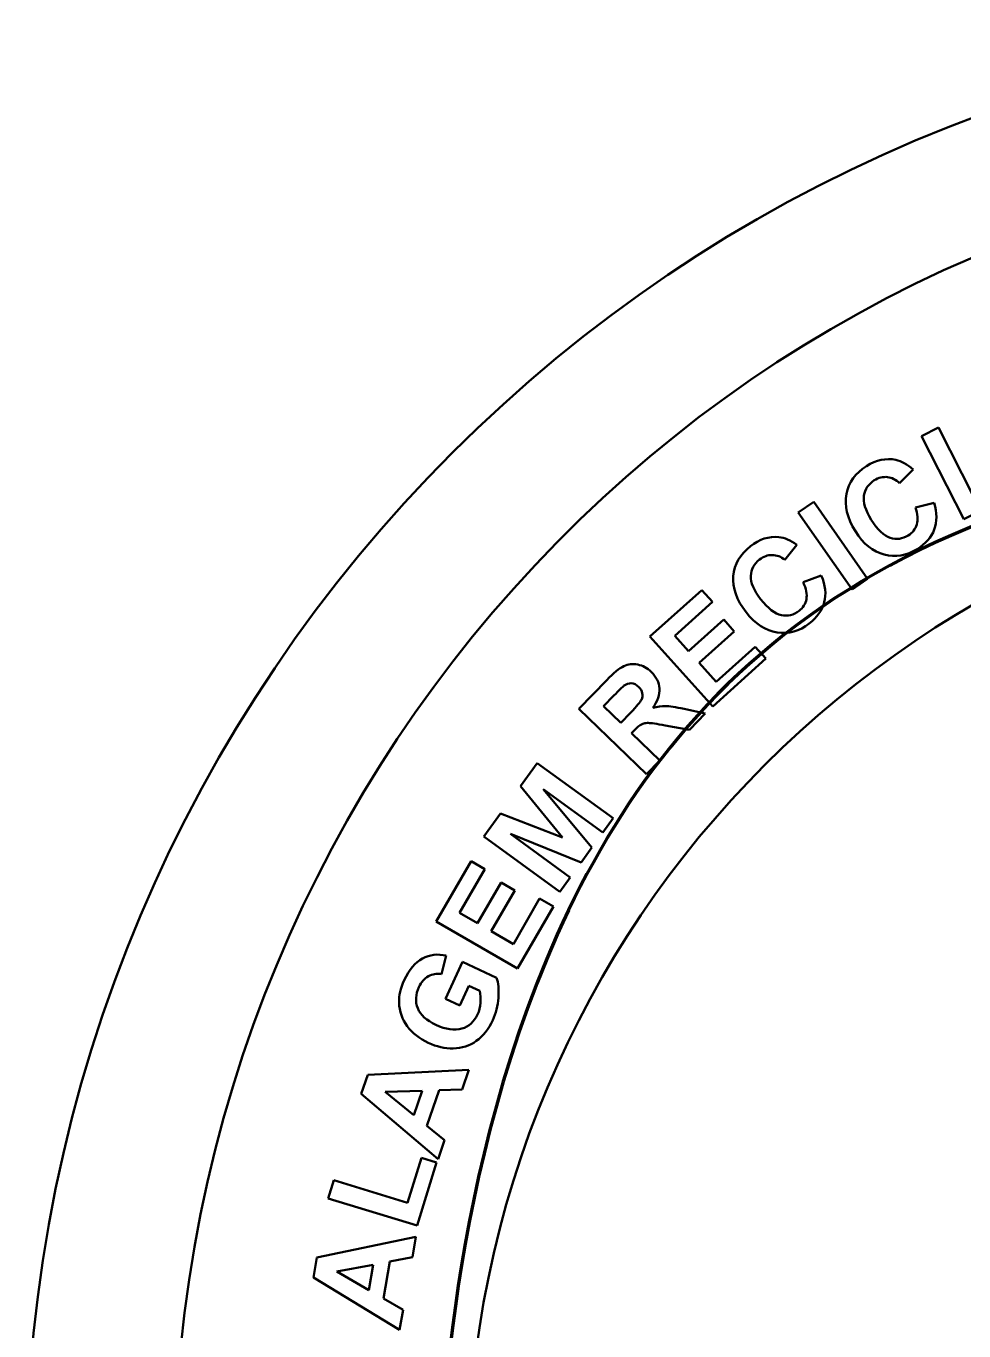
# Model space of a CAD drawing. Extents: x 0 to 616, y 0 to 436.
# Drawn here: x 454.8 to 500, y 300.2 to 363.2 of the extents above; entities that cross this region are included whole.
import ezdxf

# ---------------------------------------------------------------- set-up
doc = ezdxf.new("R2010")
doc.units = 0
doc.header["$LTSCALE"] = 1.5
doc.layers.add('AM_0', color=7, linetype='CONTINUOUS', lineweight=50)

msp = doc.modelspace()

# ---------------------------------------------------------------- linework, layer by layer
at = {"layer": 'AM_0'}
msp.add_ellipse((525.057, 292.885), major_axis=(70.3, 0), ratio=0.999968, dxfattribs=at)
for major_axis, ratio, start_param, end_param in [((0, 64.175), 0.984172, -1.570796, 4.712389), ((-48.97, 0), 0.999968, 3.141593, 9.424778)]:
    msp.add_ellipse((525.057, 292.885), major_axis=major_axis, ratio=ratio, start_param=start_param, end_param=end_param, dxfattribs=at)
at = {"layer": 'AM_0', "color": 7}
for points in [[(498.005, 343.382), (498.005, 343.382), (498.821, 343.798), (498.821, 343.798)], [(500.048, 339.373), (500.048, 339.373), (498.005, 343.382), (498.005, 343.382)], [(498.821, 343.798), (498.821, 343.798), (500.517, 340.47), (500.517, 340.47)], [(495.346, 341.941), (495.816, 342.235), (496.285, 342.335), (496.753, 342.24)], [(496.753, 342.24), (497.031, 342.186), (497.309, 342.031), (497.59, 341.778)], [(494.373, 340.595), (494.483, 341.155), (494.806, 341.604), (495.346, 341.941)], [(497.59, 341.778), (497.59, 341.778), (496.935, 341.113), (496.935, 341.113)], [(495.721, 341.252), (495.436, 341.074), (495.268, 340.827), (495.219, 340.512)], [(496.355, 341.408), (496.138, 341.434), (495.927, 341.381), (495.721, 341.252)], [(496.935, 341.113), (496.765, 341.285), (496.572, 341.383), (496.355, 341.408)], [(502.893, 340.823), (502.893, 340.823), (500.048, 339.373), (500.048, 339.373)], [(492.045, 339.695), (492.045, 339.695), (492.795, 340.22), (492.795, 340.22)], [(492.795, 340.22), (492.795, 340.22), (495.397, 336.504), (495.397, 336.504)], [(494.81, 338.792), (494.409, 339.433), (494.264, 340.034), (494.373, 340.595)], [(495.219, 340.512), (495.169, 340.196), (495.287, 339.81), (495.574, 339.351)], [(494.646, 335.979), (494.646, 335.979), (492.045, 339.695), (492.045, 339.695)], [(497.705, 339.941), (497.705, 339.941), (498.606, 340.173), (498.606, 340.173)], [(497.771, 339.122), (497.838, 339.346), (497.815, 339.619), (497.705, 339.941)], [(498.606, 340.173), (498.753, 339.681), (498.756, 339.25), (498.615, 338.877)], [(495.574, 339.351), (495.878, 338.865), (496.181, 338.572), (496.486, 338.476)], [(497.361, 338.592), (497.568, 338.721), (497.704, 338.898), (497.771, 339.122)], [(489.735, 338.069), (490.172, 338.411), (490.628, 338.559), (491.103, 338.514)], [(491.103, 338.514), (491.385, 338.489), (491.678, 338.364), (491.984, 338.142)], [(496.197, 337.67), (495.65, 337.813), (495.187, 338.188), (494.81, 338.792)], [(496.486, 338.476), (496.79, 338.378), (497.081, 338.418), (497.361, 338.592)], [(498.615, 338.877), (498.474, 338.507), (498.197, 338.191), (497.784, 337.933)], [(488.908, 336.629), (488.959, 337.198), (489.234, 337.678), (489.735, 338.069)], [(491.984, 338.142), (491.984, 338.142), (491.402, 337.412), (491.402, 337.412)], [(497.784, 337.933), (497.273, 337.614), (496.744, 337.527), (496.197, 337.67)], [(490.18, 337.424), (489.915, 337.217), (489.774, 336.954), (489.758, 336.635)], [(490.794, 337.645), (490.576, 337.648), (490.371, 337.574), (490.18, 337.424)], [(491.402, 337.412), (491.215, 337.566), (491.013, 337.643), (490.794, 337.645)], [(489.531, 334.882), (489.066, 335.477), (488.859, 336.06), (488.908, 336.629)], [(489.758, 336.635), (489.741, 336.316), (489.9, 335.944), (490.232, 335.518)], [(492.29, 336.328), (492.29, 336.328), (493.162, 336.652), (493.162, 336.652)], [(493.162, 336.652), (493.36, 336.178), (493.408, 335.749), (493.306, 335.365)], [(495.397, 336.504), (495.397, 336.504), (494.646, 335.979), (494.646, 335.979)], [(484.887, 333.707), (484.887, 333.707), (487.386, 335.957), (487.386, 335.957)], [(487.386, 335.957), (487.386, 335.957), (487.9, 335.387), (487.9, 335.387)], [(492.441, 335.52), (492.484, 335.749), (492.433, 336.019), (492.29, 336.328)], [(487.9, 335.387), (487.9, 335.387), (486.081, 333.749), (486.081, 333.749)], [(490.232, 335.518), (490.586, 335.066), (490.918, 334.807), (491.231, 334.743)], [(492.089, 334.95), (492.281, 335.1), (492.399, 335.289), (492.441, 335.52)], [(493.306, 335.365), (493.205, 334.981), (492.962, 334.639), (492.578, 334.339)], [(486.754, 333.002), (486.754, 333.002), (488.446, 334.526), (488.446, 334.526)], [(488.446, 334.526), (488.446, 334.526), (488.957, 333.958), (488.957, 333.958)], [(491.028, 333.911), (490.469, 333.997), (489.97, 334.321), (489.531, 334.882)], [(491.231, 334.743), (491.543, 334.677), (491.829, 334.747), (492.089, 334.95)], [(488.957, 333.958), (488.957, 333.958), (487.265, 332.435), (487.265, 332.435)], [(492.578, 334.339), (492.104, 333.968), (491.587, 333.826), (491.028, 333.911)], [(487.923, 330.336), (487.923, 330.336), (484.887, 333.707), (484.887, 333.707)], [(486.081, 333.749), (486.081, 333.749), (486.754, 333.002), (486.754, 333.002)], [(490.486, 332.644), (490.486, 332.644), (487.923, 330.336), (487.923, 330.336)], [(488.091, 331.517), (488.091, 331.517), (489.974, 333.213), (489.974, 333.213)], [(489.974, 333.213), (489.974, 333.213), (490.486, 332.644), (490.486, 332.644)], [(482.796, 331.604), (483.133, 331.953), (483.407, 332.177), (483.618, 332.279)], [(483.618, 332.279), (483.829, 332.38), (484.055, 332.407), (484.297, 332.357)], [(484.297, 332.357), (484.539, 332.307), (484.755, 332.189), (484.948, 332.002)], [(484.948, 332.002), (485.193, 331.766), (485.326, 331.498), (485.347, 331.201)], [(487.265, 332.435), (487.265, 332.435), (488.091, 331.517), (488.091, 331.517)], [(481.456, 330.217), (481.456, 330.217), (482.796, 331.604), (482.796, 331.604)], [(483.985, 331.452), (483.861, 331.458), (483.738, 331.417), (483.616, 331.327)], [(484.336, 331.283), (484.226, 331.389), (484.109, 331.445), (483.985, 331.452)], [(483.141, 330.856), (483.141, 330.856), (482.645, 330.343), (482.645, 330.343)], [(483.616, 331.327), (483.558, 331.28), (483.4, 331.124), (483.141, 330.856)], [(484.516, 330.98), (484.493, 331.087), (484.434, 331.188), (484.336, 331.283)], [(484.476, 330.662), (484.525, 330.766), (484.538, 330.872), (484.516, 330.98)], [(485.347, 331.201), (485.367, 330.903), (485.26, 330.59), (485.024, 330.264)], [(484.719, 327.066), (484.719, 327.066), (481.456, 330.217), (481.456, 330.217)], [(482.645, 330.343), (482.645, 330.343), (483.473, 329.544), (483.473, 329.544)], [(483.943, 330.031), (484.248, 330.347), (484.426, 330.557), (484.476, 330.662)], [(485.024, 330.264), (485.246, 330.326), (485.451, 330.356), (485.64, 330.353)], [(485.64, 330.353), (485.829, 330.349), (486.125, 330.303), (486.531, 330.216)], [(486.531, 330.216), (486.531, 330.216), (487.553, 330), (487.553, 330)], [(483.473, 329.544), (483.473, 329.544), (483.943, 330.031), (483.943, 330.031)], [(484.479, 329.47), (484.388, 329.424), (484.269, 329.326), (484.122, 329.174)], [(487.553, 330), (487.553, 330), (486.792, 329.212), (486.792, 329.212)], [(484.122, 329.174), (484.122, 329.174), (483.994, 329.041), (483.994, 329.041)], [(483.994, 329.041), (483.994, 329.041), (485.356, 327.725), (485.356, 327.725)], [(486.792, 329.212), (486.792, 329.212), (485.622, 329.422), (485.622, 329.422)], [(478.634, 326.491), (478.634, 326.491), (479.442, 327.603), (479.442, 327.603)], [(479.442, 327.603), (479.442, 327.603), (483.112, 324.936), (483.112, 324.936)], [(485.356, 327.725), (485.356, 327.725), (484.719, 327.066), (484.719, 327.066)], [(480.66, 324.014), (480.66, 324.014), (478.634, 326.491), (478.634, 326.491)], [(482.612, 324.248), (482.612, 324.248), (479.723, 326.347), (479.723, 326.347)], [(479.723, 326.347), (479.723, 326.347), (482.082, 323.52), (482.082, 323.52)], [(476.867, 324.058), (476.867, 324.058), (477.672, 325.167), (477.672, 325.167)], [(477.672, 325.167), (477.672, 325.167), (480.66, 324.014), (480.66, 324.014)], [(483.112, 324.936), (483.112, 324.936), (482.612, 324.248), (482.612, 324.248)], [(480.537, 321.392), (480.537, 321.392), (476.867, 324.058), (476.867, 324.058)], [(481.564, 322.806), (481.564, 322.806), (478.147, 324.179), (478.147, 324.179)], [(478.147, 324.179), (478.147, 324.179), (481.036, 322.08), (481.036, 322.08)], [(482.082, 323.52), (482.082, 323.52), (481.564, 322.806), (481.564, 322.806)], [(474.566, 319.958), (474.566, 319.958), (476.248, 322.87), (476.248, 322.87)], [(476.248, 322.87), (476.248, 322.87), (476.913, 322.486), (476.913, 322.486)], [(476.913, 322.486), (476.913, 322.486), (475.689, 320.367), (475.689, 320.367)], [(481.036, 322.08), (481.036, 322.08), (480.537, 321.392), (480.537, 321.392)], [(476.56, 319.864), (476.56, 319.864), (477.698, 321.836), (477.698, 321.836)], [(478.36, 321.454), (478.36, 321.454), (477.221, 319.482), (477.221, 319.482)], [(477.698, 321.836), (477.698, 321.836), (478.36, 321.454), (478.36, 321.454)], [(478.29, 318.865), (478.29, 318.865), (479.557, 321.059), (479.557, 321.059)], [(480.22, 320.677), (480.22, 320.677), (478.495, 317.69), (478.495, 317.69)], [(479.557, 321.059), (479.557, 321.059), (480.22, 320.677), (480.22, 320.677)], [(475.689, 320.367), (475.689, 320.367), (476.56, 319.864), (476.56, 319.864)], [(478.495, 317.69), (478.495, 317.69), (474.566, 319.958), (474.566, 319.958)], [(477.221, 319.482), (477.221, 319.482), (478.29, 318.865), (478.29, 318.865)], [(473.022, 317.12), (473.26, 317.63), (473.553, 317.98), (473.9, 318.166)], [(473.9, 318.166), (474.248, 318.353), (474.63, 318.4), (475.047, 318.306)], [(475.047, 318.306), (475.047, 318.306), (474.817, 317.41), (474.817, 317.41)], [(475.005, 316.213), (475.005, 316.213), (475.84, 318.002), (475.84, 318.002)], [(475.84, 318.002), (475.84, 318.002), (477.477, 317.238), (477.477, 317.238)], [(472.768, 316.041), (472.754, 316.368), (472.839, 316.728), (473.022, 317.12)], [(474.185, 317.306), (473.994, 317.201), (473.843, 317.029), (473.731, 316.79)], [(474.817, 317.41), (474.588, 317.446), (474.377, 317.411), (474.185, 317.306)], [(477.477, 317.238), (477.565, 316.985), (477.596, 316.664), (477.57, 316.274)], [(473.731, 316.79), (473.562, 316.427), (473.543, 316.085), (473.672, 315.764)], [(476.142, 316.84), (476.142, 316.84), (475.698, 315.89), (475.698, 315.89)], [(476.663, 316.597), (476.663, 316.597), (476.142, 316.84), (476.142, 316.84)], [(476.701, 316.031), (476.715, 316.237), (476.702, 316.426), (476.663, 316.597)], [(477.57, 316.274), (477.543, 315.885), (477.452, 315.521), (477.294, 315.183)], [(473.165, 314.895), (472.917, 315.23), (472.783, 315.612), (472.768, 316.041)], [(473.672, 315.764), (473.803, 315.441), (474.094, 315.176), (474.547, 314.965)], [(475.698, 315.89), (475.698, 315.89), (475.005, 316.213), (475.005, 316.213)], [(476.56, 315.46), (476.641, 315.634), (476.688, 315.825), (476.701, 316.031)], [(475.797, 314.779), (476.142, 314.881), (476.396, 315.109), (476.56, 315.46)], [(477.294, 315.183), (477.094, 314.753), (476.829, 314.42), (476.5, 314.184)], [(474.182, 314.094), (473.754, 314.293), (473.415, 314.561), (473.165, 314.895)], [(474.547, 314.965), (475.034, 314.738), (475.451, 314.675), (475.797, 314.779)], [(475.389, 313.824), (474.978, 313.82), (474.576, 313.91), (474.182, 314.094)], [(476.5, 314.184), (476.17, 313.949), (475.8, 313.829), (475.389, 313.824)], [(470.938, 311.629), (470.938, 311.629), (471.253, 312.545), (471.253, 312.545)], [(471.253, 312.545), (471.253, 312.545), (476.134, 312.786), (476.134, 312.786)], [(476.134, 312.786), (476.134, 312.786), (475.809, 311.843), (475.809, 311.843)], [(475.809, 311.843), (475.809, 311.843), (474.706, 311.804), (474.706, 311.804)], [(474.652, 308.482), (474.652, 308.482), (470.938, 311.629), (470.938, 311.629)], [(473.888, 311.775), (473.888, 311.775), (472.093, 311.732), (472.093, 311.732)], [(472.093, 311.732), (472.093, 311.732), (473.485, 310.605), (473.485, 310.605)], [(473.485, 310.605), (473.485, 310.605), (473.888, 311.775), (473.888, 311.775)], [(474.706, 311.804), (474.706, 311.804), (474.115, 310.089), (474.115, 310.089)], [(474.115, 310.089), (474.115, 310.089), (474.968, 309.4), (474.968, 309.4)], [(474.968, 309.4), (474.968, 309.4), (474.652, 308.482), (474.652, 308.482)], [(473.184, 306.37), (473.184, 306.37), (473.85, 308.548), (473.85, 308.548)], [(474.581, 308.324), (474.581, 308.324), (473.648, 305.271), (473.648, 305.271)], [(473.85, 308.548), (473.85, 308.548), (474.581, 308.324), (474.581, 308.324)], [(469.345, 306.586), (469.345, 306.586), (469.613, 307.462), (469.613, 307.462)], [(469.613, 307.462), (469.613, 307.462), (473.184, 306.37), (473.184, 306.37)], [(473.648, 305.271), (473.648, 305.271), (469.345, 306.586), (469.345, 306.586)], [(468.802, 303.725), (468.802, 303.725), (473.585, 304.726), (473.585, 304.726)], [(473.585, 304.726), (473.585, 304.726), (473.412, 303.745), (473.412, 303.745)], [(468.634, 302.771), (468.634, 302.771), (468.802, 303.725), (468.802, 303.725)], [(473.412, 303.745), (473.412, 303.745), (472.328, 303.534), (472.328, 303.534)], [(471.525, 303.377), (471.525, 303.377), (469.759, 303.054), (469.759, 303.054)], [(469.759, 303.054), (469.759, 303.054), (471.31, 302.158), (471.31, 302.158)], [(471.31, 302.158), (471.31, 302.158), (471.525, 303.377), (471.525, 303.377)], [(472.328, 303.534), (472.328, 303.534), (472.013, 301.748), (472.013, 301.748)], [(472.795, 300.244), (472.795, 300.244), (468.634, 302.771), (468.634, 302.771)], [(472.013, 301.748), (472.013, 301.748), (472.964, 301.201), (472.964, 301.201)], [(472.964, 301.201), (472.964, 301.201), (472.795, 300.244), (472.795, 300.244)]]:
    msp.add_open_spline(points, degree=3, dxfattribs=at)
at = {"layer": 'AM_0', "color": 7, "lineweight": 70}
msp.add_open_spline([(525.057, 343.156), (552.817, 343.156), (575.33, 320.644), (575.33, 292.885), (575.33, 292.885), (575.33, 265.125), (552.817, 242.614), (525.057, 242.614), (525.057, 242.614), (497.297, 242.614), (474.784, 265.125), (474.784, 292.885), (474.784, 292.885), (474.784, 320.644), (497.297, 343.156), (525.057, 343.156)], degree=3, knots=[0, 0, 0, 0, 0.25, 0.25, 0.25, 0.375, 0.5, 0.5, 0.5, 0.625, 0.75, 0.75, 0.75, 0.875, 1, 1, 1, 1], dxfattribs=at)
at = {"layer": 'AM_0', "color": 7}
msp.add_open_spline([(485.622, 329.422), (485.204, 329.497), (484.933, 329.536), (484.807, 329.537), (484.807, 329.537), (484.681, 329.539), (484.572, 329.516), (484.479, 329.47)], degree=3, knots=[0.6666667, 0.6666667, 0.6666667, 0.6666667, 0.7222222, 0.7222222, 0.7222222, 0.75, 0.7777778, 0.7777778, 0.7777778, 0.7777778], dxfattribs=at)

doc.saveas('drawing.dxf')
